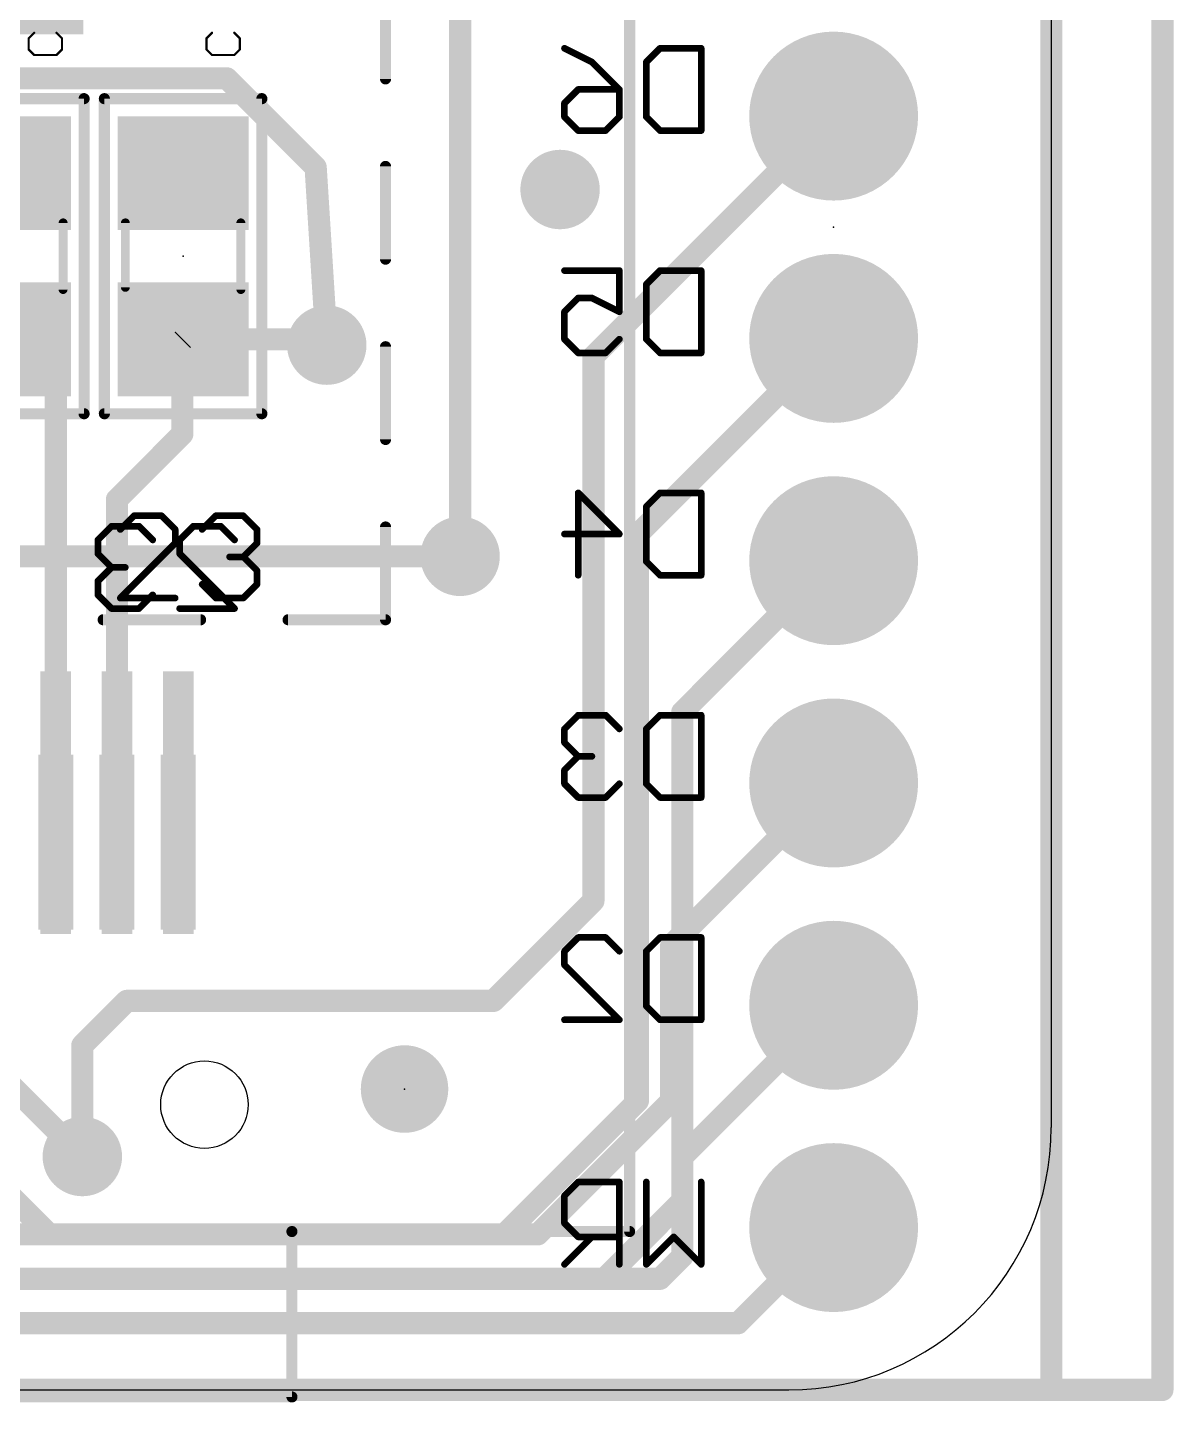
# Model space of a CAD drawing. Extents: x -0.1 to 38.1, y -0.1 to 36.4.
# Drawn here: x 25.03 to 38.13, y -0.14 to 15.57 of the extents above; entities that cross this region are included whole.
import ezdxf

# ---------------------------------------------------------------- set-up
doc = ezdxf.new("R2010")
doc.units = 0
for name, color, linetype in [('1', 12, 'CONTINUOUS'), ('16', 132, 'CONTINUOUS'), ('17', 110, 'CONTINUOUS'), ('18', 110, 'CONTINUOUS'), ('20', 53, 'CONTINUOUS'), ('22', 6, 'CONTINUOUS'), ('23', 53, 'CONTINUOUS'), ('24', 53, 'CONTINUOUS'), ('26', 253, 'CONTINUOUS'), ('51', 253, 'CONTINUOUS'), ('52', 253, 'CONTINUOUS')]:
    doc.layers.add(name, color=color, linetype=linetype)

# ---------------------------------------------------------------- blocks, each defined once
blk = doc.blocks.new('RECT')
blk.add_solid([(-0.5, -0.5), (0.5, -0.5), (-0.5, 0.5), (0.5, 0.5)])
blk = doc.blocks.new('ROUNDP')
at = {"const_width": 0.5}
blk.add_lwpolyline([(0, -0.25, 1), (0, 0.25, 1), (0, -0.25)], format="xyb", dxfattribs=at)
blk = doc.blocks.new('PIE')
at = {"const_width": 0.5}
blk.add_lwpolyline([(0, -0.25, 1), (0, 0.25, 1), (0, -0.25)], format="xyb", dxfattribs=at)
blk = doc.blocks.new('ROUNDV')
at = {"const_width": 0.5}
blk.add_lwpolyline([(0, -0.25, 1), (0, 0.25, 1), (0, -0.25)], format="xyb", dxfattribs=at)

msp = doc.modelspace()

# ---------------------------------------------------------------- linework, layer by layer
at = {"layer": '1', "const_width": 0.254}
for points in [[(38, 31.65), (38, 0)], [(27.305, 14.986), (22.098, 14.986)], [(28.321, 13.97), (27.305, 14.986)], [(31.496, 11.809), (34.242, 14.555)], [(28.448, 11.938), (28.321, 13.97)], [(32.004, 9.777), (34.242, 12.015)], [(31.496, 5.588), (31.496, 11.809)], [(32.004, 3.302), (32.004, 9.777)], [(23.622, 9.525), (29.972, 9.525)], [(32.512, 7.745), (34.242, 9.475)], [(32.512, 2.159), (32.512, 7.745)], [(30.353, 4.445), (31.496, 5.588)], [(25.654, 3.937), (26.162, 4.445)], [(26.162, 4.445), (30.353, 4.445)], [(25.654, 2.667), (25.654, 3.937)], [(30.48, 1.778), (32.004, 3.302)], [(25.273, 1.778), (24.384, 2.667)], [(31.623, 1.27), (32.512, 2.159)], [(25.273, 1.778), (30.48, 1.778)], [(24.384, 1.27), (31.623, 1.27)], [(38, 0), (0, 0)]]:
    msp.add_lwpolyline(points, dxfattribs=at)
at = {"layer": '1', "const_width": 0.127}
for points in [[(27.3499, 15.0309, 1), (27.2601, 14.9411)], [(27.305, 14.9225, 1), (27.305, 15.0495)], [(34.2869, 14.5101, 1), (34.1971, 14.5999)], [(28.3844, 13.974, 1), (28.2576, 13.966)], [(28.2761, 13.9251, 1), (28.3659, 14.0149)], [(34.2869, 11.9701, 1), (34.1971, 12.0599)], [(28.3846, 11.934, 1), (28.5114, 11.942)], [(31.5595, 11.809, 1), (31.4325, 11.809)], [(31.4511, 11.8539, 1), (31.5409, 11.7641)], [(32.0675, 9.777, 1), (31.9405, 9.777)], [(31.9591, 9.8219, 1), (32.0489, 9.7321)], [(29.972, 9.4615, 1), (29.972, 9.5885)], [(34.2869, 9.4301, 1), (34.1971, 9.5199)], [(32.5755, 7.745, 1), (32.4485, 7.745)], [(32.4671, 7.7899, 1), (32.5569, 7.7001)], [(31.5409, 5.5431, 1), (31.4511, 5.6329)], [(31.4325, 5.588, 1), (31.5595, 5.588)], [(26.162, 4.5085, 1), (26.162, 4.3815)], [(26.2069, 4.4001, 1), (26.1171, 4.4899)], [(30.353, 4.3815, 1), (30.353, 4.5085)], [(30.3081, 4.4899, 1), (30.3979, 4.4001)], [(25.7175, 3.937, 1), (25.5905, 3.937)], [(25.6091, 3.9819, 1), (25.6989, 3.8921)], [(31.9405, 3.302, 1), (32.0675, 3.302)], [(32.0489, 3.2571, 1), (31.9591, 3.3469)], [(25.5905, 2.667, 1), (25.7175, 2.667)], [(32.4485, 2.159, 1), (32.5755, 2.159)], [(32.5569, 2.1141, 1), (32.4671, 2.2039)], [(25.273, 1.8415, 1), (25.273, 1.7145)], [(25.2281, 1.7331, 1), (25.3179, 1.8229)], [(30.4351, 1.8229, 1), (30.5249, 1.7331)], [(30.48, 1.7145, 1), (30.48, 1.8415)], [(31.5781, 1.3149, 1), (31.6679, 1.2251)], [(31.623, 1.2065, 1), (31.623, 1.3335)], [(37.9365, 0, 1), (38.0635, 0)], [(38, -0.0635, 1), (38, 0.0635)]]:
    msp.add_lwpolyline(points, format="xyb", dxfattribs=at)
at = {"layer": '16', "const_width": 0.254}
for points in [[(36.73, 31.65), (36.73, 0)], [(29.972, 9.525), (29.972, 23.749)], [(25.35, 11.428), (24.774, 12.004)], [(26.797, 11.995), (26.806, 12.004)], [(26.797, 10.922), (26.797, 11.995)], [(26.806, 12.004), (28.382, 12.004)], [(28.382, 12.004), (28.448, 11.938)], [(25.35, 6.71), (25.35, 11.428)], [(26.05, 10.175), (26.797, 10.922)], [(26.05, 6.71), (26.05, 10.175)], [(32.385, 5.078), (34.242, 6.935)], [(32.385, 3.302), (32.385, 5.078)], [(23.95, 4.371), (25.654, 2.667)], [(32.512, 2.665), (34.242, 4.395)], [(30.861, 1.778), (32.385, 3.302)], [(32.512, 1.524), (32.512, 2.665)], [(22.352, 1.778), (30.861, 1.778)], [(33.149, 0.762), (34.242, 1.855)], [(32.258, 1.27), (32.512, 1.524)], [(21.717, 1.27), (32.258, 1.27)], [(17.653, 0.762), (33.149, 0.762)], [(36.73, 0), (1.27, 0)]]:
    msp.add_lwpolyline(points, dxfattribs=at)
at = {"layer": '16', "const_width": 0.127}
for points in [[(26.8605, 11.995, 1), (26.7335, 11.995)], [(26.7521, 12.0399, 1), (26.8419, 11.9501)], [(26.806, 12.0675, 1), (26.806, 11.9405)], [(26.8509, 11.9591, 1), (26.7611, 12.0489)], [(28.4269, 12.0489, 1), (28.3371, 11.9591)], [(28.382, 11.9405, 1), (28.382, 12.0675)], [(28.4031, 11.8931, 1), (28.4929, 11.9829)], [(25.4135, 11.428, 1), (25.2865, 11.428)], [(25.3051, 11.3831, 1), (25.3949, 11.4729)], [(26.8419, 10.8771, 1), (26.7521, 10.9669)], [(26.7335, 10.922, 1), (26.8605, 10.922)], [(26.1135, 10.175, 1), (25.9865, 10.175)], [(26.0051, 10.2199, 1), (26.0949, 10.1301)], [(29.9085, 9.525, 1), (30.0355, 9.525)], [(34.2869, 6.8901, 1), (34.1971, 6.9799)], [(25.2865, 6.71, 1), (25.4135, 6.71)], [(25.9865, 6.71, 1), (26.1135, 6.71)], [(32.4485, 5.078, 1), (32.3215, 5.078)], [(32.3401, 5.1229, 1), (32.4299, 5.0331)], [(34.2869, 4.3501, 1), (34.1971, 4.4399)], [(32.3215, 3.302, 1), (32.4485, 3.302)], [(32.4299, 3.2571, 1), (32.3401, 3.3469)], [(25.6091, 2.6221, 1), (25.6989, 2.7119)], [(32.5755, 2.665, 1), (32.4485, 2.665)], [(32.4671, 2.7099, 1), (32.5569, 2.6201)], [(30.8161, 1.8229, 1), (30.9059, 1.7331)], [(30.861, 1.7145, 1), (30.861, 1.8415)], [(34.2869, 1.8101, 1), (34.1971, 1.8999)], [(32.4485, 1.524, 1), (32.5755, 1.524)], [(32.5569, 1.4791, 1), (32.4671, 1.5689)], [(32.2131, 1.3149, 1), (32.3029, 1.2251)], [(32.258, 1.2065, 1), (32.258, 1.3335)], [(33.1041, 0.8069, 1), (33.1939, 0.7171)], [(33.149, 0.6985, 1), (33.149, 0.8255)], [(36.6665, 0, 1), (36.7935, 0)], [(36.73, -0.0635, 1), (36.73, 0.0635)]]:
    msp.add_lwpolyline(points, format="xyb", dxfattribs=at)
at = {"layer": '20'}
for p, q in [((36.73, 28.65), (36.73, 3)), ((4.27, 0), (33.73, 0))]:
    msp.add_line(p, q, dxfattribs=at)
msp.add_circle((27.05, 3.26), 0.5, dxfattribs=at)
msp.add_arc((33.73, 3), 3, 270, 0, dxfattribs=at)
at = {"layer": '22'}
for points, const_width in [([(31.1653, 15.3297), (31.4788, 15.1729)], 0.0762), ([(32.1008, 15.1729), (32.2576, 15.3297)], 0.0762), ([(32.2576, 15.3297), (32.7279, 15.3297)], 0.0762), ([(32.7279, 15.3297), (32.7279, 14.3891)], 0.0762), ([(31.4788, 15.1729), (31.7924, 14.8594)], 0.0762), ([(32.1008, 14.5459), (32.1008, 15.1729)], 0.0762), ([(25.674, 14.754), (23.874, 14.754)], 0.127), ([(25.674, 11.154), (25.674, 14.754)], 0.127), ([(27.706, 14.754), (25.906, 14.754)], 0.127), ([(25.906, 14.754), (25.906, 11.154)], 0.127), ([(27.706, 11.154), (27.706, 14.754)], 0.127), ([(31.1653, 14.7026), (31.3221, 14.8594)], 0.0762), ([(31.3221, 14.8594), (31.7924, 14.8594)], 0.0762), ([(31.7924, 14.8594), (31.7924, 14.5459)], 0.0762), ([(31.1653, 14.5459), (31.1653, 14.7026)], 0.0762), ([(31.3221, 14.3891), (31.1653, 14.5459)], 0.0762), ([(31.7924, 14.5459), (31.6356, 14.3891)], 0.0762), ([(32.2576, 14.3891), (32.1008, 14.5459)], 0.0762), ([(31.6356, 14.3891), (31.3221, 14.3891)], 0.0762), ([(32.7279, 14.3891), (32.2576, 14.3891)], 0.0762), ([(31.1653, 12.7897), (31.7924, 12.7897)], 0.0762), ([(31.7924, 12.7897), (31.7924, 12.3194)], 0.0762), ([(32.1008, 12.6329), (32.2576, 12.7897)], 0.0762), ([(32.2576, 12.7897), (32.7279, 12.7897)], 0.0762), ([(32.7279, 12.7897), (32.7279, 11.8491)], 0.0762), ([(32.1008, 12.0059), (32.1008, 12.6329)], 0.0762), ([(31.3221, 12.4762), (31.1653, 12.3194)], 0.0762), ([(31.4788, 12.4762), (31.3221, 12.4762)], 0.0762), ([(31.7924, 12.3194), (31.4788, 12.4762)], 0.0762), ([(31.1653, 12.3194), (31.1653, 12.0059)], 0.0762), ([(31.1653, 12.0059), (31.3221, 11.8491)], 0.0762), ([(31.6356, 11.8491), (31.7924, 12.0059)], 0.0762), ([(32.2576, 11.8491), (32.1008, 12.0059)], 0.0762), ([(31.3221, 11.8491), (31.6356, 11.8491)], 0.0762), ([(32.7279, 11.8491), (32.2576, 11.8491)], 0.0762), ([(23.874, 11.154), (25.674, 11.154)], 0.127), ([(25.906, 11.154), (27.706, 11.154)], 0.127), ([(31.3221, 9.3091), (31.3221, 10.2497)], 0.0762), ([(31.3221, 10.2497), (31.7924, 9.7794)], 0.0762), ([(32.1008, 10.0929), (32.2576, 10.2497)], 0.0762), ([(32.2576, 10.2497), (32.7279, 10.2497)], 0.0762), ([(32.7279, 10.2497), (32.7279, 9.3091)], 0.0762), ([(32.1008, 9.4659), (32.1008, 10.0929)], 0.0762), ([(25.9881, 9.8687), (25.8313, 9.7119)], 0.0762), ([(26.3016, 9.8687), (25.9881, 9.8687)], 0.0762), ([(26.4584, 9.7119), (26.3016, 9.8687)], 0.0762), ([(26.7668, 9.7119), (26.9236, 9.8687)], 0.0762), ([(26.9236, 9.8687), (27.2371, 9.8687)], 0.0762), ([(27.2371, 9.8687), (27.3939, 9.7119)], 0.0762), ([(25.8313, 9.7119), (25.8313, 9.5552)], 0.0762), ([(26.7668, 9.5552), (26.7668, 9.7119)], 0.0762), ([(31.7924, 9.7794), (31.1653, 9.7794)], 0.0762), ([(25.8313, 9.5552), (25.9881, 9.3984)], 0.0762), ([(27.3939, 8.9281), (26.7668, 9.5552)], 0.0762), ([(25.9881, 9.3984), (25.8313, 9.2416)], 0.0762), ([(25.9881, 9.3984), (26.1448, 9.3984)], 0.0762), ([(32.2576, 9.3091), (32.1008, 9.4659)], 0.0762), ([(25.8313, 9.2416), (25.8313, 9.0849)], 0.0762), ([(32.7279, 9.3091), (32.2576, 9.3091)], 0.0762), ([(25.8313, 9.0849), (25.9881, 8.9281)], 0.0762), ([(26.3016, 8.9281), (26.4584, 9.0849)], 0.0762), ([(25.9881, 8.9281), (26.3016, 8.9281)], 0.0762), ([(26.7668, 8.9281), (27.3939, 8.9281)], 0.0762), ([(31.3221, 7.7097), (31.1653, 7.5529)], 0.0762), ([(31.6356, 7.7097), (31.3221, 7.7097)], 0.0762), ([(31.7924, 7.5529), (31.6356, 7.7097)], 0.0762), ([(32.1008, 7.5529), (32.2576, 7.7097)], 0.0762), ([(32.2576, 7.7097), (32.7279, 7.7097)], 0.0762), ([(32.7279, 7.7097), (32.7279, 6.7691)], 0.0762), ([(31.1653, 7.5529), (31.1653, 7.3962)], 0.0762), ([(32.1008, 6.9259), (32.1008, 7.5529)], 0.0762), ([(31.1653, 7.3962), (31.3221, 7.2394)], 0.0762), ([(31.3221, 7.2394), (31.1653, 7.0826)], 0.0762), ([(31.3221, 7.2394), (31.4788, 7.2394)], 0.0762), ([(31.1653, 7.0826), (31.1653, 6.9259)], 0.0762), ([(31.1653, 6.9259), (31.3221, 6.7691)], 0.0762), ([(31.6356, 6.7691), (31.7924, 6.9259)], 0.0762), ([(32.2576, 6.7691), (32.1008, 6.9259)], 0.0762), ([(31.3221, 6.7691), (31.6356, 6.7691)], 0.0762), ([(32.7279, 6.7691), (32.2576, 6.7691)], 0.0762), ([(31.1653, 5.0129), (31.3221, 5.1697)], 0.0762), ([(31.3221, 5.1697), (31.6356, 5.1697)], 0.0762), ([(31.6356, 5.1697), (31.7924, 5.0129)], 0.0762), ([(32.1008, 5.0129), (32.2576, 5.1697)], 0.0762), ([(32.2576, 5.1697), (32.7279, 5.1697)], 0.0762), ([(32.7279, 5.1697), (32.7279, 4.2291)], 0.0762), ([(31.1653, 4.8562), (31.1653, 5.0129)], 0.0762), ([(32.1008, 4.3859), (32.1008, 5.0129)], 0.0762), ([(31.7924, 4.2291), (31.1653, 4.8562)], 0.0762), ([(32.2576, 4.2291), (32.1008, 4.3859)], 0.0762), ([(31.1653, 4.2291), (31.7924, 4.2291)], 0.0762), ([(32.7279, 4.2291), (32.2576, 4.2291)], 0.0762), ([(31.3221, 2.3757), (31.1653, 2.2189)], 0.0762), ([(31.7924, 2.3757), (31.3221, 2.3757)], 0.0762), ([(31.7924, 1.4351), (31.7924, 2.3757)], 0.0762), ([(32.1008, 1.4351), (32.1008, 2.3757)], 0.0762), ([(32.7279, 2.3757), (32.7279, 1.4351)], 0.0762), ([(31.1653, 2.2189), (31.1653, 1.9054)], 0.0762), ([(31.1653, 1.9054), (31.3221, 1.7486)], 0.0762), ([(31.4788, 1.7486), (31.1653, 1.4351)], 0.0762), ([(31.3221, 1.7486), (31.7924, 1.7486)], 0.0762), ([(32.4144, 1.7486), (32.1008, 1.4351)], 0.0762), ([(32.7279, 1.4351), (32.4144, 1.7486)], 0.0762)]:
    msp.add_lwpolyline(points, dxfattribs=dict(at, const_width=const_width))
for points, const_width in [([(31.1738, 15.3467, 1), (31.1568, 15.3127)], 0.0381), ([(32.2576, 15.3488, 1), (32.2576, 15.3107)], 0.0381), ([(32.2711, 15.3162, 1), (32.2441, 15.3432)], 0.0381), ([(32.7469, 15.3297, 1), (32.7088, 15.3297)], 0.0381), ([(32.7279, 15.3107, 1), (32.7279, 15.3488)], 0.0381), ([(31.4923, 15.1864, 1), (31.4654, 15.1595)], 0.0381), ([(31.4703, 15.1559, 1), (31.4874, 15.19)], 0.0381), ([(32.1199, 15.1729, 1), (32.0818, 15.1729)], 0.0381), ([(32.0874, 15.1864, 1), (32.1143, 15.1595)], 0.0381), ([(25.7057, 14.754, 1), (25.6423, 14.754)], 0.0635), ([(25.674, 14.7223, 1), (25.674, 14.7858)], 0.0635), ([(25.906, 14.7858, 1), (25.906, 14.7223)], 0.0635), ([(25.9378, 14.754, 1), (25.8743, 14.754)], 0.0635), ([(27.7378, 14.754, 1), (27.6743, 14.754)], 0.0635), ([(27.706, 14.7223, 1), (27.706, 14.7858)], 0.0635), ([(31.3221, 14.8785, 1), (31.3221, 14.8404)], 0.0381), ([(31.3356, 14.8459, 1), (31.3086, 14.8729)], 0.0381), ([(31.8114, 14.8594, 1), (31.7733, 14.8594)], 0.0381), ([(31.7789, 14.8459, 1), (31.8059, 14.8729)], 0.0381), ([(31.7924, 14.8404, 1), (31.7924, 14.8785)], 0.0381), ([(31.1518, 14.7161, 1), (31.1788, 14.6892)], 0.0381), ([(31.1844, 14.7026, 1), (31.1463, 14.7026)], 0.0381), ([(31.1788, 14.5593, 1), (31.1518, 14.5324)], 0.0381), ([(31.1463, 14.5459, 1), (31.1844, 14.5459)], 0.0381), ([(31.7733, 14.5459, 1), (31.8114, 14.5459)], 0.0381), ([(31.8059, 14.5324, 1), (31.7789, 14.5593)], 0.0381), ([(32.1143, 14.5593, 1), (32.0874, 14.5324)], 0.0381), ([(32.0818, 14.5459, 1), (32.1199, 14.5459)], 0.0381), ([(31.3221, 14.4082, 1), (31.3221, 14.3701)], 0.0381), ([(31.3086, 14.3756, 1), (31.3356, 14.4026)], 0.0381), ([(31.6221, 14.4026, 1), (31.6491, 14.3756)], 0.0381), ([(31.6356, 14.3701, 1), (31.6356, 14.4082)], 0.0381), ([(32.2576, 14.4082, 1), (32.2576, 14.3701)], 0.0381), ([(32.2441, 14.3756, 1), (32.2711, 14.4026)], 0.0381), ([(32.7088, 14.3891, 1), (32.7469, 14.3891)], 0.0381), ([(32.7279, 14.3701, 1), (32.7279, 14.4082)], 0.0381), ([(31.1653, 12.8088, 1), (31.1653, 12.7707)], 0.0381), ([(31.8114, 12.7897, 1), (31.7733, 12.7897)], 0.0381), ([(31.7924, 12.7707, 1), (31.7924, 12.8088)], 0.0381), ([(32.2576, 12.8088, 1), (32.2576, 12.7707)], 0.0381), ([(32.2711, 12.7762, 1), (32.2441, 12.8032)], 0.0381), ([(32.7469, 12.7897, 1), (32.7088, 12.7897)], 0.0381), ([(32.7279, 12.7707, 1), (32.7279, 12.8088)], 0.0381), ([(32.1199, 12.6329, 1), (32.0818, 12.6329)], 0.0381), ([(32.0874, 12.6464, 1), (32.1143, 12.6195)], 0.0381), ([(31.3221, 12.4952, 1), (31.3221, 12.4571)], 0.0381), ([(31.3356, 12.4627, 1), (31.3086, 12.4896)], 0.0381), ([(31.4874, 12.4932, 1), (31.4703, 12.4591)], 0.0381), ([(31.4788, 12.4571, 1), (31.4788, 12.4952)], 0.0381), ([(31.1518, 12.3329, 1), (31.1788, 12.3059)], 0.0381), ([(31.1844, 12.3194, 1), (31.1463, 12.3194)], 0.0381), ([(31.7733, 12.3194, 1), (31.8114, 12.3194)], 0.0381), ([(31.7839, 12.3024, 1), (31.8009, 12.3364)], 0.0381), ([(31.1788, 12.0193, 1), (31.1518, 11.9924)], 0.0381), ([(31.1463, 12.0059, 1), (31.1844, 12.0059)], 0.0381), ([(31.8059, 11.9924, 1), (31.7789, 12.0193)], 0.0381), ([(32.1143, 12.0193, 1), (32.0874, 11.9924)], 0.0381), ([(32.0818, 12.0059, 1), (32.1199, 12.0059)], 0.0381), ([(31.3221, 11.8681, 1), (31.3221, 11.83)], 0.0381), ([(31.3086, 11.8356, 1), (31.3356, 11.8626)], 0.0381), ([(31.6221, 11.8626, 1), (31.6491, 11.8356)], 0.0381), ([(31.6356, 11.83, 1), (31.6356, 11.8681)], 0.0381), ([(32.2576, 11.8681, 1), (32.2576, 11.83)], 0.0381), ([(32.2441, 11.8356, 1), (32.2711, 11.8626)], 0.0381), ([(32.7088, 11.8491, 1), (32.7469, 11.8491)], 0.0381), ([(32.7279, 11.83, 1), (32.7279, 11.8681)], 0.0381), ([(25.6423, 11.154, 1), (25.7057, 11.154)], 0.0635), ([(25.674, 11.1222, 1), (25.674, 11.1858)], 0.0635), ([(25.906, 11.1858, 1), (25.906, 11.1222)], 0.0635), ([(25.8743, 11.154, 1), (25.9378, 11.154)], 0.0635), ([(27.6743, 11.154, 1), (27.7378, 11.154)], 0.0635), ([(27.706, 11.1222, 1), (27.706, 11.1858)], 0.0635), ([(31.3411, 10.2497, 1), (31.303, 10.2497)], 0.0381), ([(31.3356, 10.2632, 1), (31.3086, 10.2362)], 0.0381), ([(32.2576, 10.2688, 1), (32.2576, 10.2307)], 0.0381), ([(32.2711, 10.2362, 1), (32.2441, 10.2632)], 0.0381), ([(32.7469, 10.2497, 1), (32.7088, 10.2497)], 0.0381), ([(32.7279, 10.2307, 1), (32.7279, 10.2688)], 0.0381), ([(32.1199, 10.0929, 1), (32.0818, 10.0929)], 0.0381), ([(32.0874, 10.1064, 1), (32.1143, 10.0795)], 0.0381), ([(25.9881, 9.8878, 1), (25.9881, 9.8497)], 0.0381), ([(26.0016, 9.8552, 1), (25.9746, 9.8822)], 0.0381), ([(26.3151, 9.8822, 1), (26.2881, 9.8552)], 0.0381), ([(26.3016, 9.8497, 1), (26.3016, 9.8878)], 0.0381), ([(26.9236, 9.8878, 1), (26.9236, 9.8497)], 0.0381), ([(26.9371, 9.8552, 1), (26.9101, 9.8822)], 0.0381), ([(27.2506, 9.8822, 1), (27.2237, 9.8552)], 0.0381), ([(27.2371, 9.8497, 1), (27.2371, 9.8878)], 0.0381), ([(25.8178, 9.7254, 1), (25.8448, 9.6985)], 0.0381), ([(25.8504, 9.7119, 1), (25.8123, 9.7119)], 0.0381), ([(26.4449, 9.6985, 1), (26.4719, 9.7254)], 0.0381), ([(26.7859, 9.7119, 1), (26.7478, 9.7119)], 0.0381), ([(26.7534, 9.7254, 1), (26.7803, 9.6985)], 0.0381), ([(27.3804, 9.6985, 1), (27.4074, 9.7254)], 0.0381), ([(31.1653, 9.7985, 1), (31.1653, 9.7604)], 0.0381), ([(31.7789, 9.7659, 1), (31.8059, 9.7929)], 0.0381), ([(31.7924, 9.7604, 1), (31.7924, 9.7985)], 0.0381), ([(25.8448, 9.5686, 1), (25.8178, 9.5417)], 0.0381), ([(26.7803, 9.5686, 1), (26.7534, 9.5417)], 0.0381), ([(25.8123, 9.5552, 1), (25.8504, 9.5552)], 0.0381), ([(25.9881, 9.4175, 1), (25.9881, 9.3794)], 0.0381), ([(26.0016, 9.3849, 1), (25.9746, 9.4119)], 0.0381), ([(25.9746, 9.3849, 1), (26.0016, 9.4119)], 0.0381), ([(26.1448, 9.3794, 1), (26.1448, 9.4175)], 0.0381), ([(26.7478, 9.5552, 1), (26.7859, 9.5552)], 0.0381), ([(32.1143, 9.4793, 1), (32.0874, 9.4524)], 0.0381), ([(32.0818, 9.4659, 1), (32.1199, 9.4659)], 0.0381), ([(25.8178, 9.2551, 1), (25.8448, 9.2282)], 0.0381), ([(25.8504, 9.2416, 1), (25.8123, 9.2416)], 0.0381), ([(31.303, 9.3091, 1), (31.3411, 9.3091)], 0.0381), ([(32.2576, 9.3282, 1), (32.2576, 9.2901)], 0.0381), ([(32.2441, 9.2956, 1), (32.2711, 9.3226)], 0.0381), ([(32.7088, 9.3091, 1), (32.7469, 9.3091)], 0.0381), ([(32.7279, 9.2901, 1), (32.7279, 9.3282)], 0.0381), ([(25.8448, 9.0983, 1), (25.8178, 9.0714)], 0.0381), ([(26.4719, 9.0714, 1), (26.4449, 9.0983)], 0.0381), ([(25.8123, 9.0849, 1), (25.8504, 9.0849)], 0.0381), ([(25.9881, 8.9472, 1), (25.9881, 8.9091)], 0.0381), ([(25.9746, 8.9146, 1), (26.0016, 8.9416)], 0.0381), ([(26.2881, 8.9416, 1), (26.3151, 8.9146)], 0.0381), ([(26.3016, 8.9091, 1), (26.3016, 8.9472)], 0.0381), ([(26.7668, 8.9472, 1), (26.7668, 8.9091)], 0.0381), ([(27.3804, 8.9146, 1), (27.4074, 8.9416)], 0.0381), ([(27.3939, 8.9091, 1), (27.3939, 8.9472)], 0.0381), ([(31.3221, 7.7288, 1), (31.3221, 7.6907)], 0.0381), ([(31.3356, 7.6962, 1), (31.3086, 7.7232)], 0.0381), ([(31.6491, 7.7232, 1), (31.6221, 7.6962)], 0.0381), ([(31.6356, 7.6907, 1), (31.6356, 7.7288)], 0.0381), ([(32.2576, 7.7288, 1), (32.2576, 7.6907)], 0.0381), ([(32.2711, 7.6962, 1), (32.2441, 7.7232)], 0.0381), ([(32.7469, 7.7097, 1), (32.7088, 7.7097)], 0.0381), ([(32.7279, 7.6907, 1), (32.7279, 7.7288)], 0.0381), ([(31.1518, 7.5664, 1), (31.1788, 7.5395)], 0.0381), ([(31.1844, 7.5529, 1), (31.1463, 7.5529)], 0.0381), ([(31.7789, 7.5395, 1), (31.8059, 7.5664)], 0.0381), ([(32.1199, 7.5529, 1), (32.0818, 7.5529)], 0.0381), ([(32.0874, 7.5664, 1), (32.1143, 7.5395)], 0.0381), ([(31.1788, 7.4096, 1), (31.1518, 7.3827)], 0.0381), ([(31.1463, 7.3962, 1), (31.1844, 7.3962)], 0.0381), ([(31.3221, 7.2585, 1), (31.3221, 7.2204)], 0.0381), ([(31.3356, 7.2259, 1), (31.3086, 7.2529)], 0.0381), ([(31.3086, 7.2259, 1), (31.3356, 7.2529)], 0.0381), ([(31.4788, 7.2204, 1), (31.4788, 7.2585)], 0.0381), ([(31.1518, 7.0961, 1), (31.1788, 7.0692)], 0.0381), ([(31.1844, 7.0826, 1), (31.1463, 7.0826)], 0.0381), ([(31.1788, 6.9393, 1), (31.1518, 6.9124)], 0.0381), ([(31.1463, 6.9259, 1), (31.1844, 6.9259)], 0.0381), ([(31.8059, 6.9124, 1), (31.7789, 6.9393)], 0.0381), ([(32.1143, 6.9393, 1), (32.0874, 6.9124)], 0.0381), ([(32.0818, 6.9259, 1), (32.1199, 6.9259)], 0.0381), ([(31.3221, 6.7881, 1), (31.3221, 6.75)], 0.0381), ([(31.3086, 6.7556, 1), (31.3356, 6.7826)], 0.0381), ([(31.6221, 6.7826, 1), (31.6491, 6.7556)], 0.0381), ([(31.6356, 6.75, 1), (31.6356, 6.7881)], 0.0381), ([(32.2576, 6.7881, 1), (32.2576, 6.75)], 0.0381), ([(32.2441, 6.7556, 1), (32.2711, 6.7826)], 0.0381), ([(32.7088, 6.7691, 1), (32.7469, 6.7691)], 0.0381), ([(32.7279, 6.75, 1), (32.7279, 6.7881)], 0.0381), ([(31.3221, 5.1888, 1), (31.3221, 5.1507)], 0.0381), ([(31.3356, 5.1562, 1), (31.3086, 5.1832)], 0.0381), ([(31.6491, 5.1832, 1), (31.6221, 5.1562)], 0.0381), ([(31.6356, 5.1507, 1), (31.6356, 5.1888)], 0.0381), ([(32.2576, 5.1888, 1), (32.2576, 5.1507)], 0.0381), ([(32.2711, 5.1562, 1), (32.2441, 5.1832)], 0.0381), ([(32.7469, 5.1697, 1), (32.7088, 5.1697)], 0.0381), ([(32.7279, 5.1507, 1), (32.7279, 5.1888)], 0.0381), ([(31.1518, 5.0264, 1), (31.1788, 4.9995)], 0.0381), ([(31.1844, 5.0129, 1), (31.1463, 5.0129)], 0.0381), ([(31.7789, 4.9995, 1), (31.8059, 5.0264)], 0.0381), ([(32.1199, 5.0129, 1), (32.0818, 5.0129)], 0.0381), ([(32.0874, 5.0264, 1), (32.1143, 4.9995)], 0.0381), ([(31.1788, 4.8696, 1), (31.1518, 4.8427)], 0.0381), ([(31.1463, 4.8562, 1), (31.1844, 4.8562)], 0.0381), ([(32.1143, 4.3993, 1), (32.0874, 4.3724)], 0.0381), ([(32.0818, 4.3859, 1), (32.1199, 4.3859)], 0.0381), ([(31.1653, 4.2481, 1), (31.1653, 4.21)], 0.0381), ([(31.7789, 4.2156, 1), (31.8059, 4.2426)], 0.0381), ([(31.7924, 4.21, 1), (31.7924, 4.2481)], 0.0381), ([(32.2576, 4.2481, 1), (32.2576, 4.21)], 0.0381), ([(32.2441, 4.2156, 1), (32.2711, 4.2426)], 0.0381), ([(32.7088, 4.2291, 1), (32.7469, 4.2291)], 0.0381), ([(32.7279, 4.21, 1), (32.7279, 4.2481)], 0.0381), ([(31.3221, 2.3948, 1), (31.3221, 2.3567)], 0.0381), ([(31.3356, 2.3622, 1), (31.3086, 2.3892)], 0.0381), ([(31.8114, 2.3757, 1), (31.7733, 2.3757)], 0.0381), ([(31.7924, 2.3567, 1), (31.7924, 2.3948)], 0.0381), ([(32.1199, 2.3757, 1), (32.0818, 2.3757)], 0.0381), ([(32.7469, 2.3757, 1), (32.7088, 2.3757)], 0.0381), ([(31.1518, 2.2324, 1), (31.1788, 2.2055)], 0.0381), ([(31.1844, 2.2189, 1), (31.1463, 2.2189)], 0.0381), ([(31.1788, 1.9189, 1), (31.1518, 1.8919)], 0.0381), ([(31.1463, 1.9054, 1), (31.1844, 1.9054)], 0.0381), ([(31.3221, 1.7677, 1), (31.3221, 1.7296)], 0.0381), ([(31.3086, 1.7352, 1), (31.3356, 1.7621)], 0.0381), ([(31.4923, 1.7352, 1), (31.4654, 1.7621)], 0.0381), ([(31.7924, 1.7296, 1), (31.7924, 1.7677)], 0.0381), ([(32.4278, 1.7621, 1), (32.4009, 1.7352)], 0.0381), ([(32.4278, 1.7352, 1), (32.4009, 1.7621)], 0.0381), ([(31.1518, 1.4486, 1), (31.1788, 1.4216)], 0.0381), ([(31.7733, 1.4351, 1), (31.8114, 1.4351)], 0.0381), ([(32.0874, 1.4486, 1), (32.1143, 1.4216)], 0.0381), ([(32.0818, 1.4351, 1), (32.1199, 1.4351)], 0.0381), ([(32.7088, 1.4351, 1), (32.7469, 1.4351)], 0.0381), ([(32.7144, 1.4216, 1), (32.7414, 1.4486)], 0.0381)]:
    msp.add_lwpolyline(points, format="xyb", dxfattribs=dict(at, const_width=const_width))
at = {"layer": '23'}
msp.add_point((34.242, 13.285), dxfattribs=at)
at = {"layer": '24'}
for p in [(26.806, 12.954), (29.337, 3.438)]:
    msp.add_point(p, dxfattribs=at)
at = {"layer": '26', "const_width": 0.0254}
for points in [[(25.0407, 15.4434), (25.1043, 15.5069)], [(25.0407, 15.3163), (25.0407, 15.4434)], [(25.3585, 15.5069), (25.422, 15.4434)], [(25.422, 15.4434), (25.422, 15.3163)], [(27.0727, 15.4434), (27.1363, 15.5069)], [(27.0727, 15.3163), (27.0727, 15.4434)], [(27.3905, 15.5069), (27.454, 15.4434)], [(27.454, 15.4434), (27.454, 15.3163)], [(25.1043, 15.2527), (25.0407, 15.3163)], [(25.3585, 15.2527), (25.1043, 15.2527)], [(25.422, 15.3163), (25.3585, 15.2527)], [(27.1363, 15.2527), (27.0727, 15.3163)], [(27.3905, 15.2527), (27.1363, 15.2527)], [(27.454, 15.3163), (27.3905, 15.2527)]]:
    msp.add_lwpolyline(points, dxfattribs=at)
at = {"layer": '26', "const_width": 0.0127}
for points in [[(25.0471, 15.4434, 1), (25.0343, 15.4434)], [(25.0362, 15.4479, 1), (25.0452, 15.4389)], [(25.1087, 15.5024, 1), (25.0998, 15.5114)], [(25.363, 15.5114, 1), (25.354, 15.5024)], [(25.4284, 15.4434, 1), (25.4157, 15.4434)], [(25.4175, 15.4389, 1), (25.4265, 15.4479)], [(27.0791, 15.4434, 1), (27.0663, 15.4434)], [(27.0682, 15.4479, 1), (27.0772, 15.4389)], [(27.1407, 15.5024, 1), (27.1318, 15.5114)], [(27.395, 15.5114, 1), (27.386, 15.5024)], [(27.4604, 15.4434, 1), (27.4477, 15.4434)], [(27.4495, 15.4389, 1), (27.4585, 15.4479)], [(25.0452, 15.3207, 1), (25.0362, 15.3118)], [(25.0343, 15.3163, 1), (25.0471, 15.3163)], [(25.1043, 15.2591, 1), (25.1043, 15.2464)], [(25.0998, 15.2482, 1), (25.1087, 15.2572)], [(25.354, 15.2572, 1), (25.363, 15.2482)], [(25.3585, 15.2464, 1), (25.3585, 15.2591)], [(25.4157, 15.3163, 1), (25.4284, 15.3163)], [(25.4265, 15.3118, 1), (25.4175, 15.3207)], [(27.0663, 15.3163, 1), (27.0791, 15.3163)], [(27.0772, 15.3207, 1), (27.0682, 15.3118)], [(27.1363, 15.2591, 1), (27.1363, 15.2464)], [(27.1318, 15.2482, 1), (27.1407, 15.2572)], [(27.386, 15.2572, 1), (27.395, 15.2482)], [(27.3905, 15.2464, 1), (27.3905, 15.2591)], [(27.4477, 15.3163, 1), (27.4604, 15.3163)], [(27.4585, 15.3118, 1), (27.4495, 15.3207)]]:
    msp.add_lwpolyline(points, format="xyb", dxfattribs=at)
at = {"layer": '51'}
for points, const_width in [([(31.91, 1.81), (31.91, 24.01)], 0.127), ([(29.12, 14.98), (29.12, 16.04)], 0.127), ([(29.12, 12.92), (29.12, 13.98)], 0.127), ([(29.12, 10.86), (29.12, 11.92)], 0.127), ([(26.2449, 9.9887), (26.0881, 9.8319)], 0.0762), ([(26.5584, 9.9887), (26.2449, 9.9887)], 0.0762), ([(26.7152, 9.8319), (26.5584, 9.9887)], 0.0762), ([(27.0236, 9.8319), (27.1804, 9.9887)], 0.0762), ([(27.1804, 9.9887), (27.4939, 9.9887)], 0.0762), ([(27.4939, 9.9887), (27.6507, 9.8319)], 0.0762), ([(29.12, 8.8), (29.12, 9.86)], 0.127), ([(26.7152, 9.6752), (26.7152, 9.8319)], 0.0762), ([(27.6507, 9.8319), (27.6507, 9.6752)], 0.0762), ([(26.0881, 9.0481), (26.7152, 9.6752)], 0.0762), ([(27.6507, 9.6752), (27.4939, 9.5184)], 0.0762), ([(27.4939, 9.5184), (27.3372, 9.5184)], 0.0762), ([(27.4939, 9.5184), (27.6507, 9.3616)], 0.0762), ([(27.6507, 9.3616), (27.6507, 9.2049)], 0.0762), ([(27.1804, 9.0481), (27.0236, 9.2049)], 0.0762), ([(27.6507, 9.2049), (27.4939, 9.0481)], 0.0762), ([(26.7152, 9.0481), (26.0881, 9.0481)], 0.0762), ([(27.4939, 9.0481), (27.1804, 9.0481)], 0.0762), ([(25.892, 8.8), (27.006, 8.8)], 0.127), ([(28.006, 8.8), (29.12, 8.8)], 0.127), ([(10.05, 1.81), (28.05, 1.81)], 0.127), ([(28.05, 1.81), (31.91, 1.81)], 0.127), ([(28.05, 1.81), (28.05, -0.08)], 0.127), ([(10.05, -0.08), (28.05, -0.08)], 0.127)]:
    msp.add_lwpolyline(points, dxfattribs=dict(at, const_width=const_width))
for points, const_width in [([(29.0883, 14.98, 1), (29.1517, 14.98)], 0.0635), ([(29.1517, 13.98, 1), (29.0883, 13.98)], 0.0635), ([(29.0883, 12.92, 1), (29.1517, 12.92)], 0.0635), ([(29.1517, 11.92, 1), (29.0883, 11.92)], 0.0635), ([(29.0883, 10.86, 1), (29.1517, 10.86)], 0.0635), ([(26.2449, 10.0078, 1), (26.2449, 9.9697)], 0.0381), ([(26.2583, 9.9752, 1), (26.2314, 10.0022)], 0.0381), ([(26.5719, 10.0022, 1), (26.5449, 9.9752)], 0.0381), ([(26.5584, 9.9697, 1), (26.5584, 10.0078)], 0.0381), ([(27.1804, 10.0078, 1), (27.1804, 9.9697)], 0.0381), ([(27.1939, 9.9752, 1), (27.1669, 10.0022)], 0.0381), ([(27.5074, 10.0022, 1), (27.4804, 9.9752)], 0.0381), ([(27.4939, 9.9697, 1), (27.4939, 10.0078)], 0.0381), ([(29.1517, 9.86, 1), (29.0883, 9.86)], 0.0635), ([(26.0746, 9.8454, 1), (26.1016, 9.8185)], 0.0381), ([(26.7342, 9.8319, 1), (26.6961, 9.8319)], 0.0381), ([(26.7017, 9.8185, 1), (26.7286, 9.8454)], 0.0381), ([(27.0101, 9.8454, 1), (27.0371, 9.8185)], 0.0381), ([(27.6697, 9.8319, 1), (27.6316, 9.8319)], 0.0381), ([(27.6372, 9.8185, 1), (27.6642, 9.8454)], 0.0381), ([(26.6961, 9.6752, 1), (26.7342, 9.6752)], 0.0381), ([(26.7286, 9.6617, 1), (26.7017, 9.6886)], 0.0381), ([(27.6316, 9.6752, 1), (27.6697, 9.6752)], 0.0381), ([(27.6642, 9.6617, 1), (27.6372, 9.6886)], 0.0381), ([(27.3372, 9.5374, 1), (27.3372, 9.4993)], 0.0381), ([(27.5074, 9.5319, 1), (27.4804, 9.5049)], 0.0381), ([(27.4804, 9.5319, 1), (27.5074, 9.5049)], 0.0381), ([(27.4939, 9.4993, 1), (27.4939, 9.5374)], 0.0381), ([(27.6697, 9.3616, 1), (27.6316, 9.3616)], 0.0381), ([(27.6372, 9.3482, 1), (27.6642, 9.3751)], 0.0381), ([(27.0371, 9.2183, 1), (27.0101, 9.1914)], 0.0381), ([(27.6316, 9.2049, 1), (27.6697, 9.2049)], 0.0381), ([(27.6642, 9.1914, 1), (27.6372, 9.2183)], 0.0381), ([(26.0881, 9.0671, 1), (26.0881, 9.029)], 0.0381), ([(26.0746, 9.0616, 1), (26.1016, 9.0346)], 0.0381), ([(26.7152, 9.029, 1), (26.7152, 9.0671)], 0.0381), ([(27.1804, 9.0671, 1), (27.1804, 9.029)], 0.0381), ([(27.1669, 9.0346, 1), (27.1939, 9.0616)], 0.0381), ([(27.4804, 9.0616, 1), (27.5074, 9.0346)], 0.0381), ([(27.4939, 9.029, 1), (27.4939, 9.0671)], 0.0381), ([(25.892, 8.8318, 1), (25.892, 8.7683)], 0.0635), ([(27.006, 8.7683, 1), (27.006, 8.8318)], 0.0635), ([(28.006, 8.8318, 1), (28.006, 8.7683)], 0.0635), ([(29.0883, 8.8, 1), (29.1517, 8.8)], 0.0635), ([(29.12, 8.7683, 1), (29.12, 8.8318)], 0.0635), ([(28.0817, 1.81, 1), (28.0183, 1.81)], 0.0635), ([(28.05, 1.8417, 1), (28.05, 1.7783)], 0.0635), ([(28.05, 1.7783, 1), (28.05, 1.8417)], 0.0635), ([(31.8783, 1.81, 1), (31.9417, 1.81)], 0.0635), ([(31.91, 1.7783, 1), (31.91, 1.8417)], 0.0635), ([(28.0183, -0.08, 1), (28.0817, -0.08)], 0.0635), ([(28.05, -0.1118, 1), (28.05, -0.0483)], 0.0635)]:
    msp.add_lwpolyline(points, format="xyb", dxfattribs=dict(at, const_width=const_width))
at = {"layer": '52', "const_width": 0.1016}
for points in [[(25.434, 12.573), (25.434, 13.335)], [(26.146, 12.598), (26.146, 13.335)], [(27.466, 12.573), (27.466, 13.335)]]:
    msp.add_lwpolyline(points, dxfattribs=at)
at = {"layer": '52', "const_width": 0.0508}
for points in [[(25.4594, 13.335, 1), (25.4086, 13.335)], [(26.1714, 13.335, 1), (26.1206, 13.335)], [(27.4914, 13.335, 1), (27.4406, 13.335)], [(25.4086, 12.573, 1), (25.4594, 12.573)], [(26.1206, 12.598, 1), (26.1714, 12.598)], [(27.4406, 12.573, 1), (27.4914, 12.573)]]:
    msp.add_lwpolyline(points, format="xyb", dxfattribs=at)

# ---------------------------------------------------------------- block references
at = {"layer": '16'}
for p, xscale, yscale, rotation in [((24.764, 16.188), 1.4, 1.8, 270), ((24.774, 13.904), 1.3, 1.5, 90), ((26.806, 13.904), 1.3, 1.5, 90), ((24.774, 12.004), 1.3, 1.5, 90), ((26.806, 12.004), 1.3, 1.5, 90), ((25.35, 6.71), 0.35, 3, 180), ((26.05, 6.71), 0.35, 3, 180), ((26.75, 6.71), 0.35, 3, 180)]:
    msp.add_blockref('RECT', p, dxfattribs=dict(at, xscale=xscale, yscale=yscale, rotation=rotation))
msp.add_blockref('PIE', (29.337, 3.438), dxfattribs=at)
at = {"layer": '17', "xscale": 1.9304, "yscale": 1.9304}
for p in [(34.242, 14.555), (34.242, 14.555), (34.242, 12.015), (34.242, 12.015), (34.242, 9.475), (34.242, 9.475), (34.242, 6.935), (34.242, 6.935), (34.242, 4.395), (34.242, 4.395), (34.242, 1.855), (34.242, 1.855)]:
    msp.add_blockref('ROUNDP', p, dxfattribs=at)
at = {"layer": '18', "xscale": 0.908, "yscale": 0.908}
for p in [(31.115, 13.716), (31.115, 13.716), (28.448, 11.938), (28.448, 11.938), (29.972, 9.525), (29.972, 9.525), (25.654, 2.667), (25.654, 2.667)]:
    msp.add_blockref('ROUNDV', p, dxfattribs=at)
at = {"layer": '51', "xscale": 0.508, "yscale": 0.508, "rotation": 270}
for p in [(34.242, 14.555), (34.242, 12.015), (34.242, 9.475), (34.242, 6.935), (34.242, 4.395), (34.242, 1.855)]:
    msp.add_blockref('RECT', p, dxfattribs=at)
at = {"layer": '51', "xscale": 0.4, "yscale": 2}
for p in [(25.35, 6.26), (26.05, 6.26), (26.75, 6.26)]:
    msp.add_blockref('RECT', p, dxfattribs=at)
at = {"layer": '52', "xscale": 0.7501, "yscale": 1.4501, "rotation": 90}
for p in [(24.7752, 13.6847), (26.8072, 13.6847), (24.7752, 12.2369), (26.8072, 12.2369)]:
    msp.add_blockref('RECT', p, dxfattribs=at)

doc.saveas('drawing.dxf')
